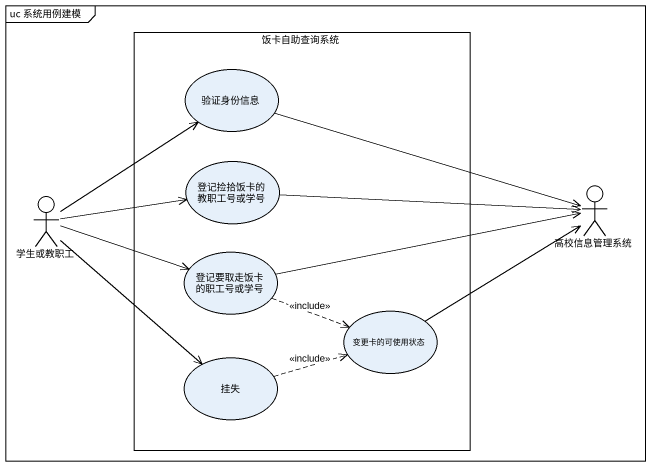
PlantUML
@startuml
mainframe uc 系统用例建模
rectangle 饭卡自助查询系统 {
  usecase 验证身份信息
  usecase 登记捡拾饭卡的教职工号或学号
  usecase 登记要取走饭卡的职工号或学号
  usecase 变更卡的可使用状态
  usecase 挂失
}
actor 学生或教职工
actor 高校信息管理系统
验证身份信息 -right-> 高校信息管理系统
登记捡拾饭卡的教职工号或学号 -right-> 高校信息管理系统
学生或教职工 -up-> 验证身份信息
学生或教职工 -right-> 登记捡拾饭卡的教职工号或学号
学生或教职工 -right-> 登记要取走饭卡的职工号或学号
学生或教职工 --> 挂失
登记要取走饭卡的职工号或学号 -right-> 高校信息管理系统
登记要取走饭卡的职工号或学号 .right.> 变更卡的可使用状态 : <<include>>
变更卡的可使用状态 -right-> 高校信息管理系统
挂失 .right.> 变更卡的可使用状态 : <<include>>
@enduml
